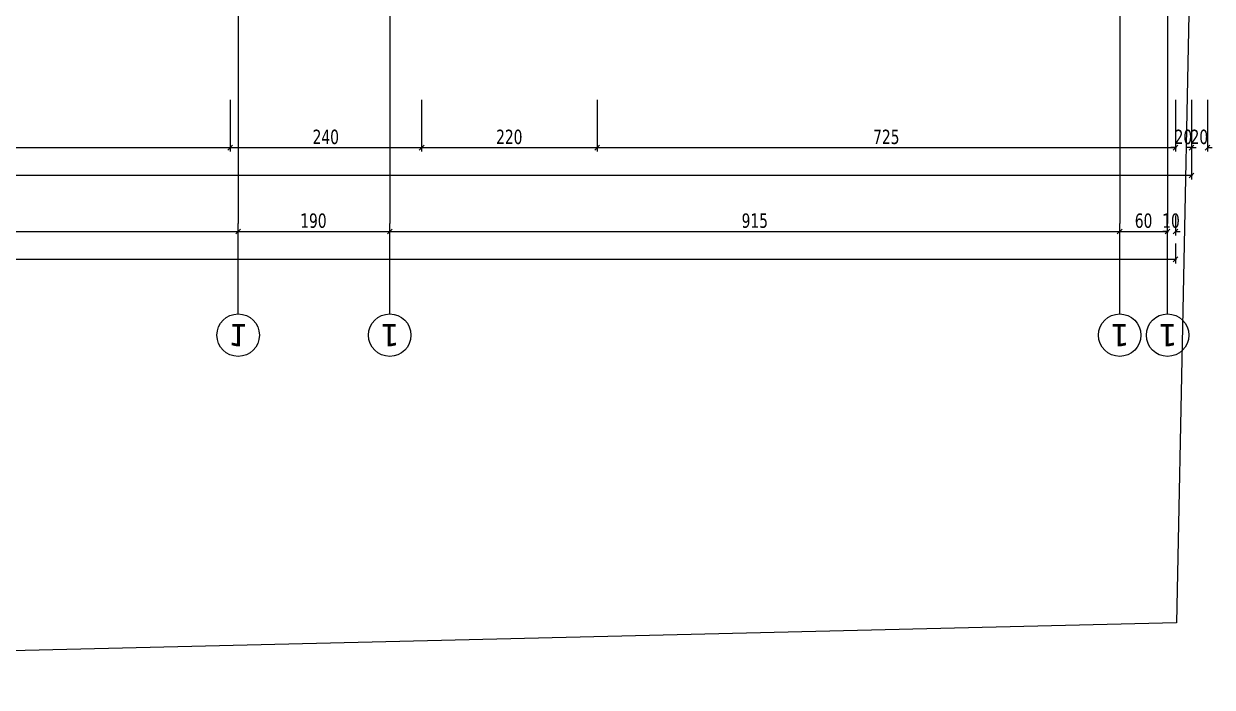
# Model space of a CAD drawing. Header units: millimetres. Extents: x 43168.9 to 43194.6, y -25545.1 to -25543.4.
# Drawn here: x 43175.4511 to 43175.7491, y -25544.7261 to -25544.5599 of the extents above; entities that cross this region are included whole.
import ezdxf
from ezdxf.enums import TextEntityAlignment as Align

# ---------------------------------------------------------------- set-up
doc = ezdxf.new("R2010")
doc.units = ezdxf.units.MM
doc.header["$LTSCALE"] = 200
doc.linetypes.add('DASHDOT', pattern=[1, 0.5, -0.25, 0, -0.25])
doc.linetypes.add('DASHDOT2', pattern=[0.5, 0.25, -0.125, 0, -0.125])
for name, color, linetype in [('aks_sgh', 5, 'DASHDOT2'), ('olcuaks_sgh', 41, 'Continuous'), ('olcudis_sgh', 185, 'Continuous'), ('yapi-yaklasma_sgh', 41, 'DASHDOT')]:
    doc.layers.add(name, color=color, linetype=linetype)
doc.styles.add('dim', font='VERDANA.TTF', dxfattribs={"width": 0.7})
doc.styles.add('text1', font='VERDANA.TTF')

msp = doc.modelspace()

# ---------------------------------------------------------------- linework, layer by layer
at = {"color": 0, "linetype": 'ByBlock', "lineweight": -2}
for p, q in [((43175.50228, -25544.59152), (43175.50348, -25544.59032)), ((43175.50348, -25544.59032), (43175.50228, -25544.59152)), ((43175.55028, -25544.59152), (43175.55148, -25544.59032)), ((43175.55148, -25544.59032), (43175.55028, -25544.59152)), ((43175.59428, -25544.59152), (43175.59548, -25544.59032)), ((43175.59548, -25544.59032), (43175.59428, -25544.59152)), ((43175.73928, -25544.59152), (43175.74048, -25544.59032)), ((43175.73928, -25544.59152), (43175.74048, -25544.59032)), ((43175.74448, -25544.59032), (43175.74328, -25544.59152)), ((43175.74328, -25544.59152), (43175.74448, -25544.59032)), ((43175.74848, -25544.59032), (43175.74728, -25544.59152)), ((43175.74328, -25544.59852), (43175.74448, -25544.59732)), ((43175.50428, -25544.61252), (43175.50548, -25544.61132)), ((43175.50548, -25544.61132), (43175.50428, -25544.61252)), ((43175.54228, -25544.61252), (43175.54348, -25544.61132)), ((43175.54348, -25544.61132), (43175.54228, -25544.61252)), ((43175.72528, -25544.61252), (43175.72648, -25544.61132)), ((43175.72648, -25544.61132), (43175.72528, -25544.61252)), ((43175.73728, -25544.61252), (43175.73848, -25544.61132)), ((43175.73728, -25544.61252), (43175.73848, -25544.61132)), ((43175.74048, -25544.61132), (43175.73928, -25544.61252)), ((43175.73928, -25544.61952), (43175.74048, -25544.61832))]:
    msp.add_line(p, q, dxfattribs=at)
for p, q in [((43175.50488, -25544.6326), (43175.50488, -25544.60992)), ((43175.54288, -25544.6326), (43175.54288, -25544.60992)), ((43175.72588, -25544.6326), (43175.72588, -25544.60992)), ((43175.73788, -25544.6326), (43175.73788, -25544.60992))]:
    msp.add_line(p, q)
at = {"linetype": 'Continuous'}
for centre in [(43175.50488, -25544.63792), (43175.54288, -25544.63792), (43175.72588, -25544.63792), (43175.73788, -25544.63792)]:
    msp.add_circle(centre, 0.00532, dxfattribs=at)
at = {"layer": 'aks_sgh'}
for p, q in [((43175.50488, -25543.74092), (43175.50488, -25544.60992)), ((43175.54288, -25543.74092), (43175.54288, -25544.60992)), ((43175.72588, -25543.74092), (43175.72588, -25544.60992)), ((43175.73788, -25543.74092), (43175.73788, -25544.60992))]:
    msp.add_line(p, q, dxfattribs=at)
at = {"layer": 'olcuaks_sgh'}
for p, q in [((43175.73988, -25544.60792), (43175.73988, -25544.61292)), ((43175.30663, -25544.61192), (43175.50513, -25544.61192)), ((43175.50463, -25544.61192), (43175.54313, -25544.61192)), ((43175.50488, -25544.61192), (43175.50488, -25544.61092)), ((43175.50488, -25544.61192), (43175.50488, -25544.61092)), ((43175.54263, -25544.61192), (43175.72613, -25544.61192)), ((43175.54288, -25544.61192), (43175.54288, -25544.61092)), ((43175.54288, -25544.61192), (43175.54288, -25544.61092)), ((43175.72563, -25544.61192), (43175.73813, -25544.61192)), ((43175.72588, -25544.61192), (43175.72588, -25544.61092)), ((43175.72588, -25544.61192), (43175.72588, -25544.61092)), ((43175.73788, -25544.61192), (43175.73668, -25544.61192)), ((43175.73788, -25544.61192), (43175.73788, -25544.61092)), ((43175.73788, -25544.61192), (43175.73788, -25544.61092)), ((43175.73988, -25544.61192), (43175.74108, -25544.61192)), ((43175.73988, -25544.61492), (43175.73988, -25544.61992)), ((43175.74013, -25544.61892), (43175.07163, -25544.61892))]:
    msp.add_line(p, q, dxfattribs=at)
at = {"layer": 'olcudis_sgh'}
for p, q in [((43175.50288, -25544.57892), (43175.50288, -25544.59192)), ((43175.50288, -25544.57892), (43175.50288, -25544.59192)), ((43175.55088, -25544.57892), (43175.55088, -25544.59192)), ((43175.55088, -25544.57892), (43175.55088, -25544.59192)), ((43175.59488, -25544.57892), (43175.59488, -25544.59192)), ((43175.59488, -25544.57892), (43175.59488, -25544.59192)), ((43175.73988, -25544.57892), (43175.73988, -25544.59192)), ((43175.73988, -25544.57892), (43175.73988, -25544.59192)), ((43175.74388, -25544.57892), (43175.74388, -25544.59192)), ((43175.74388, -25544.57892), (43175.74388, -25544.59192)), ((43175.74788, -25544.57892), (43175.74788, -25544.59192)), ((43175.74388, -25544.58592), (43175.74388, -25544.59892)), ((43175.30863, -25544.59092), (43175.50313, -25544.59092)), ((43175.50263, -25544.59092), (43175.55113, -25544.59092)), ((43175.55063, -25544.59092), (43175.59513, -25544.59092)), ((43175.59463, -25544.59092), (43175.74013, -25544.59092)), ((43175.73988, -25544.59092), (43175.73868, -25544.59092)), ((43175.74388, -25544.59092), (43175.74268, -25544.59092)), ((43175.74388, -25544.59092), (43175.74508, -25544.59092)), ((43175.74788, -25544.59092), (43175.74908, -25544.59092)), ((43175.74413, -25544.59792), (43175.06763, -25544.59792))]:
    msp.add_line(p, q, dxfattribs=at)
at = {"layer": 'yapi-yaklasma_sgh'}
for p, q in [((43175.74858, -25544.29613), (43175.74013, -25544.71005)), ((43175.74858, -25544.29613), (43175.74013, -25544.71005)), ((43175.74013, -25544.71005), (43175.064, -25544.72615)), ((43175.74013, -25544.71005), (43175.064, -25544.72615))]:
    msp.add_line(p, q, dxfattribs=at)

# ---------------------------------------------------------------- texts
at = {"linetype": 'Continuous', "style": 'text1', "text_generation_flag": 4}
msp.add_attdef('1', text='', height=0.0056, dxfattribs=at).set_placement((43175.50488, -25544.63792), align=Align.MIDDLE)
at = {"linetype": 'Continuous', "style": 'text1'}
for p in [(43175.54288, -25544.63792), (43175.72588, -25544.63792), (43175.73788, -25544.63792)]:
    msp.add_attdef('1', text='', height=0.0056, rotation=180, dxfattribs=at).set_placement(p, align=Align.MIDDLE)
at = {"layer": 'olcuaks_sgh', "color": 2, "style": 'dim', "width": 0.7}
for s, p in [('190', (43175.52045, -25544.61101)), ('915', (43175.6311, -25544.61101)), ('60', (43175.72967, -25544.61101)), ('10', (43175.73655, -25544.61101))]:
    msp.add_text(s, height=0.0036, dxfattribs=at).set_placement(p)
at = {"layer": 'olcudis_sgh', "color": 2, "style": 'dim', "width": 0.7}
for s, p in [('240', (43175.52355, -25544.59001)), ('220', (43175.56955, -25544.59001)), ('725', (43175.66407, -25544.59001)), ('20', (43175.73965, -25544.59001)), ('20', (43175.74365, -25544.59001))]:
    msp.add_text(s, height=0.0036, dxfattribs=at).set_placement(p)

doc.saveas('drawing.dxf')
